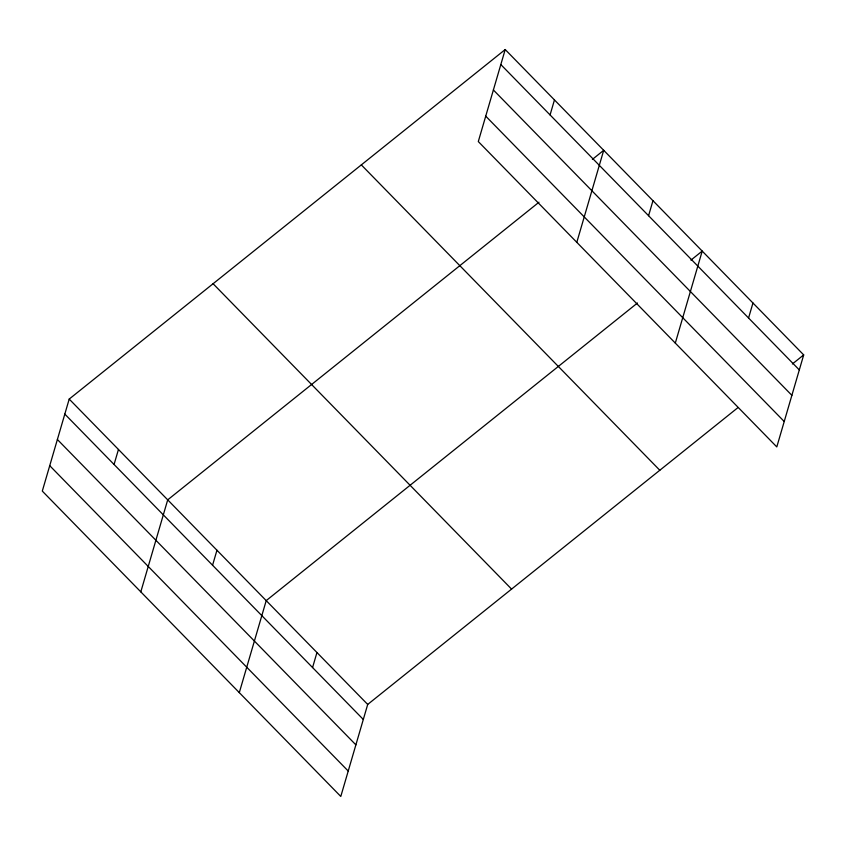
<?xml version="1.0" encoding="UTF-8"?>
<svg xmlns="http://www.w3.org/2000/svg" width="846" height="846" viewBox="0 0 846 846"><rect width="100%" height="100%" fill="white"/><g stroke="black" fill="none" stroke-linecap="round" stroke-linejoin="round"><path stroke-width="1.27" d="M505.21 49.544L478.297 141.557L776.797 446.921L803.7 354.908L505.21 49.544L69.203 399.079L42.3 491.092L340.79 796.456L367.703 704.443L737.923 407.635M114.062 464.475L118.461 449.459M140.806 591.862L167.709 499.849L538.965 202.226M212.568 565.244L216.957 550.228M239.302 692.631L266.215 600.618L637.472 302.995M312.565 667.547L316.954 652.53M550.069 114.95L554.458 99.934M576.803 242.326L603.706 150.313L592.401 159.376M648.575 215.719L652.964 200.703M675.309 343.095L702.212 251.082L690.907 260.145M748.562 318.011L752.961 302.995M792.395 363.97L803.7 354.908M500.821 64.56L799.311 369.924M493.387 89.972L791.877 395.336M485.731 116.145L784.221 421.509M361.327 164.896L659.817 470.26M213.086 283.727L511.576 589.091M69.203 399.079L367.703 704.443M64.814 414.096L363.304 719.46M57.391 439.508L355.88 744.861M49.734 465.681L348.224 771.044"/></g></svg>
